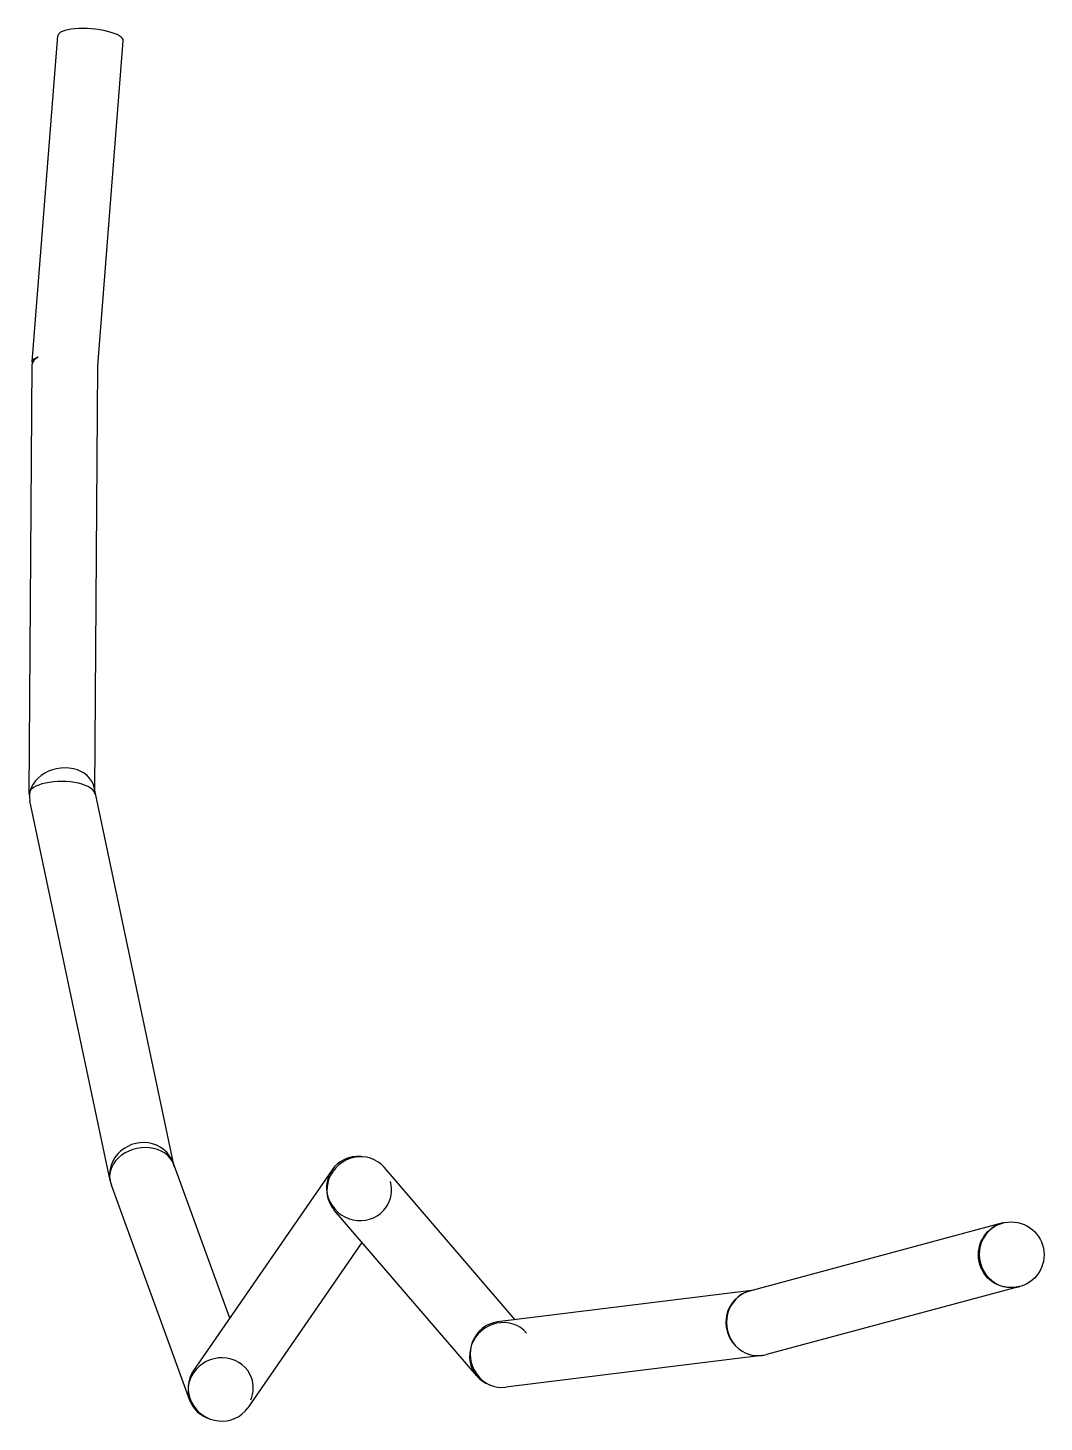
# Model space of a CAD drawing. Header units: millimetres. Extents: x -0.1 to 46.3, y 0 to 63.5.
import ezdxf

# ---------------------------------------------------------------- set-up
doc = ezdxf.new("R2010")
doc.units = ezdxf.units.MM

msp = doc.modelspace()

# ---------------------------------------------------------------- linework, layer by layer
at = {"layer": 'sheet_layer'}
for p, q in [((0.143719, 48.2964), (1.30804, 63.1706)), ((3.13873, 48.1154), (4.2989, 62.9365)), ((0.000006, 28.604), (0.139183, 48.19)), ((3.00108, 28.7449), (3.13877, 48.1214)), ((6.60733, 11.691), (2.96752, 28.9037)), ((3.69419, 10.9665), (0.03242, 28.283)), ((9.15548, 4.70292), (6.57097, 11.7907)), ((13.8202, 11.4561), (7.5062, 2.31521)), ((22.1736, 4.62468), (16.1917, 11.5816)), ((7.33116, 0.948839), (3.7525, 10.7629)), ((20.4228, 2.0594), (13.917, 9.62568)), ((44.4169, 9.03574), (32.8601, 5.93196)), ((15.1841, 8.15211), (9.97459, 0.610205)), ((32.9612, 5.9591), (21.3761, 4.52602)), ((45.195, 6.13841), (33.6383, 3.03463)), ((33.4334, 2.99464), (21.7444, 1.54871))]:
    msp.add_line(p, q, dxfattribs=at)
msp.add_circle((44.8059, 7.58708), 1.5, dxfattribs=at)
for centre, major_axis, ratio, start_param, end_param in [((2.80347, 63.0536), (-1.49543, 0.117058), 0.2917, 3.14159, 6.28319), ((1.63914, 48.1793), (-1.49996, 0.010659), 0.38237, 5.66428, 6.28319), ((1.63914, 48.1793), (-1.49543, 0.117058), 0.2917, 5.68828, 6.28319), ((1.63914, 48.1793), (-1.49543, 0.117058), 0.2917, 0, 0.102947), ((1.49997, 28.5933), (-1.46755, -0.310329), 0.789352, 3.14159, 6.28319), ((1.49997, 28.5933), (-1.49996, 0.010659), 0.38237, 3.14159, 6.28319), ((1.49997, 28.5933), (-1.49996, 0.010659), 0.38237, 0, 0.136091), ((5.16174, 11.2768), (-1.40923, -0.51387), 0.94422, 3.14159, 6.28319), ((5.16174, 11.2768), (-1.46755, -0.310329), 0.789352, 3.14159, 6.28319), ((15.0544, 10.6036), (-1.13736, -0.977958), 0.948908, 3.14159, 6.28319), ((15.0544, 10.6036), (1.23419, -0.852504), 0.963052, 2.10009, 3.14159), ((15.0544, 10.6036), (1.23419, -0.852504), 0.963052, 3.14159, 6.28319), ((5.16174, 11.2768), (-1.46755, -0.310329), 0.789352, 0, 0.0553379), ((15.0544, 10.6036), (1.23419, -0.852504), 0.963052, 0, 0.840703), ((44.8059, 7.58708), (0.389067, -1.44866), 0.970998, 3.14159, 6.28319), ((44.8059, 7.58708), (0.389067, -1.44866), 0.970998, 3.14159, 3.14159), ((33.2492, 4.4833), (0.389067, -1.44866), 0.970998, 3.14159, 6.28319), ((33.2492, 4.4833), (0.184147, -1.48865), 0.956226, 3.14159, 6.28319), ((21.5602, 3.03736), (-1.13736, -0.977958), 0.948908, 3.14159, 6.28319), ((21.5602, 3.03736), (0.184147, -1.48865), 0.956226, 3.14159, 6.28319), ((8.7404, 1.46271), (-1.40923, -0.51387), 0.94422, 3.14159, 6.28319), ((33.2492, 4.4833), (0.184147, -1.48865), 0.956226, 0, 0.0649323), ((8.7404, 1.46271), (1.23419, -0.852504), 0.963052, 3.14159, 6.28319), ((8.7404, 1.46271), (-1.40923, -0.51387), 0.94422, 2.42126, 3.14159), ((21.5602, 3.03736), (-1.13736, -0.977958), 0.948908, 0, 0.491086), ((8.7404, 1.46271), (-1.40923, -0.51387), 0.94422, 0, 0.912032)]:
    msp.add_ellipse(centre, major_axis=major_axis, ratio=ratio, start_param=start_param, end_param=end_param, dxfattribs=at)

doc.saveas('drawing.dxf')
